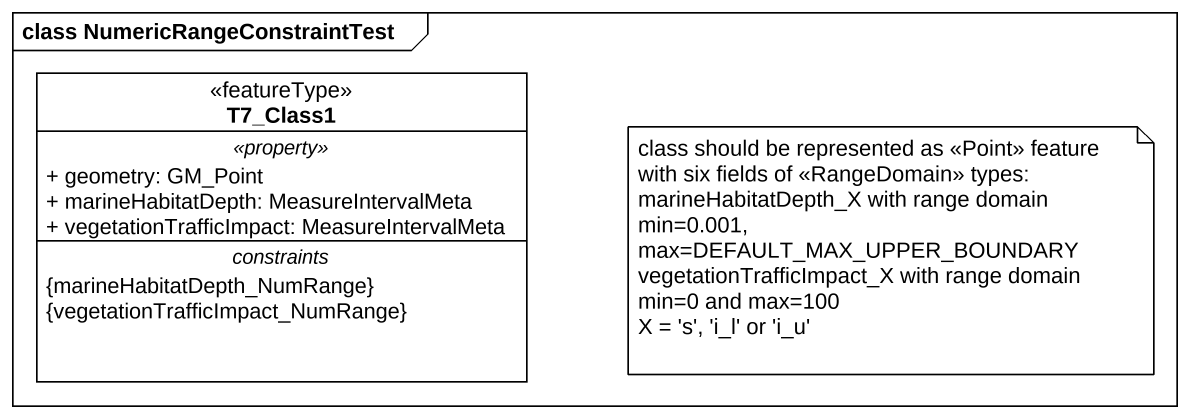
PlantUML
@startuml
mainframe class NumericRangeConstraintTest
hide circle
hide empty members
skinparam classAttributeIconSize 0
class T7_Class1 <<featureType>> {
  .. <<property>> ..
  + geometry: GM_Point
  + marineHabitatDepth: MeasureIntervalMeta
  + vegetationTrafficImpact: MeasureIntervalMeta
  -- constraints --
  {marineHabitatDepth_NumRange}
  {vegetationTrafficImpact_NumRange}
}
note as N1
  class should be represented as <<Point>> feature with six fields of <<RangeDomain>> types:
  marineHabitatDepth_X with range domain min=0.001, max=DEFAULT_MAX_UPPER_BOUNDARY
  vegetationTrafficImpact_X with range domain min=0 and max=100
  X = 's', 'i_l' or 'i_u'
end note
@enduml
